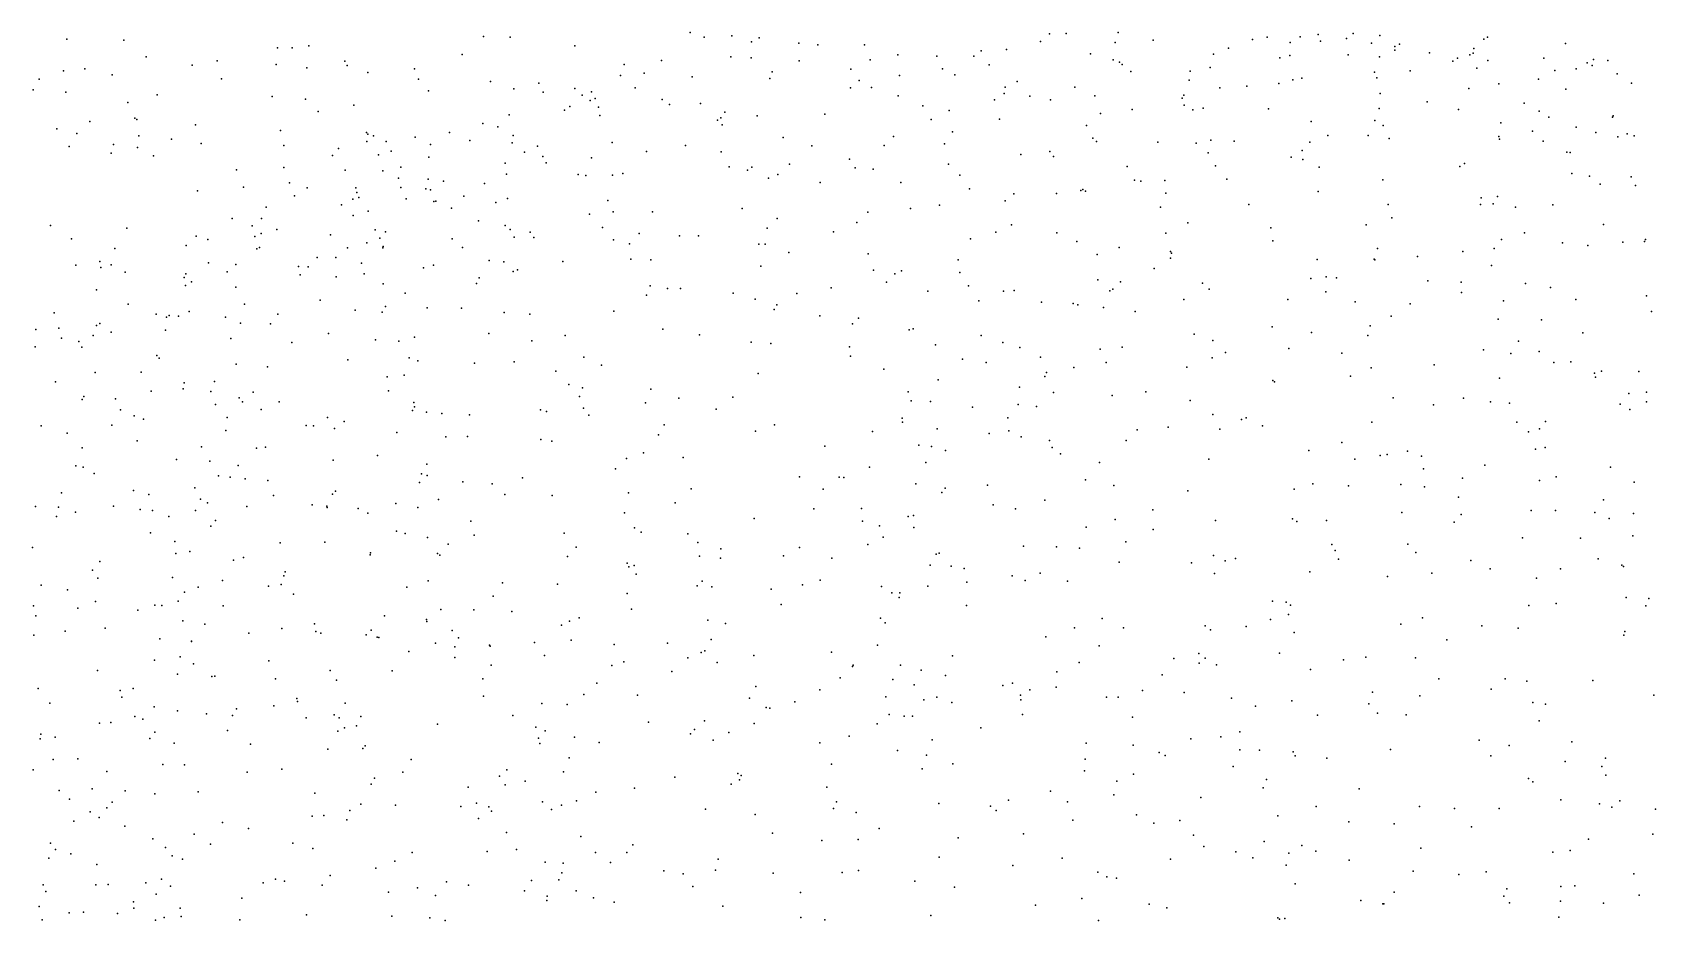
# Model space of a CAD drawing. Header units: metres. Extents: x -25 to 25, y -27.7 to 27.8.
# Drawn here: x -1.737 to -0.192, y 0.014 to 0.858 of the extents above; entities that cross this region are included whole.
import ezdxf

# ---------------------------------------------------------------- set-up
doc = ezdxf.new("R2010")
doc.units = ezdxf.units.M

msp = doc.modelspace()

# ---------------------------------------------------------------- linework, layer by layer
for p in [(-1.7045, 0.8521, 6.8965), (-1.6503, 0.851, -11.2059), (-1.3077, 0.8546, 20.014), (-1.2823, 0.8539, -10.2552), (-1.111, 0.8584, -8.6491), (-1.0976, 0.8538, -8.7641), (-1.0714, 0.8551, -10.1203), (-1.0452, 0.8532, -8.3015), (-0.7688, 0.8572, -8.1682), (-0.753, 0.8573, 25.9776), (-0.7036, 0.8584, -8.8103), (-0.6702, 0.851, -8.1267), (-0.5755, 0.8517, -8.189), (-0.5617, 0.8538, 13.6979), (-0.5302, 0.8542, -8.2813), (-0.5131, 0.8564, -12.0546), (-0.4861, 0.8527, 13.1889), (-0.4796, 0.8573, 13.8508), (-0.4543, 0.8556, -13.6943), (-0.3552, 0.852, 19.7217), (-0.3519, 0.854, -12.0662), (-1.6291, 0.8352, -10.6304), (-1.504, 0.8437, -11.4152), (-1.4899, 0.8438, 9.7312), (-1.4742, 0.8458, 10.9657), (-1.3281, 0.8374, 9.798), (-1.2209, 0.8456, -10.2031), (-1.0722, 0.8354, -11.7633), (-1.0527, 0.8495, -12.7268), (-1.0077, 0.8483, -8.2318), (-0.9894, 0.8468, -8.8508), (-0.9451, 0.8466, -8.1601), (-0.9132, 0.8372, -8.0933), (-0.8761, 0.8359, 4.6437), (-0.841, 0.8358, -8.0614), (-0.8339, 0.8411, -11.9328), (-0.8099, 0.8423, 19.7329), (-0.7776, 0.8498, 25.6289), (-0.7299, 0.8381, -8.0595), (-0.7063, 0.8489, 10.0466), (-0.6127, 0.8378, -12.0417), (-0.5985, 0.8434, -8.1146), (-0.5401, 0.8366, 25.3567), (-0.5397, 0.8489, -8.6354), (-0.5107, 0.85, -8.555), (-0.4845, 0.8373, -8.1342), (-0.4622, 0.8484, -8.3354), (-0.4547, 0.8351, -5.1257), (-0.4402, 0.8451, -8.4254), (-0.4401, 0.8416, -8.2501), (-0.4355, 0.8474, 22.8119), (-0.4069, 0.8389, 26.0765), (-0.3685, 0.8372, -3.9563), (-0.3655, 0.8386, -8.4111), (-0.3648, 0.8432, -3.7366), (-0.2775, 0.848, -12.0698), (-1.7078, 0.8218, -11.1387), (-1.6875, 0.8238, -10.7076), (-1.5852, 0.8274, -10.5366), (-1.5615, 0.8313, -11.3692), (-1.5051, 0.828, -10.4436), (-1.4759, 0.8248, 28.0654), (-1.4398, 0.8311, 15.0821), (-1.4377, 0.827, -11.4877), (-1.4179, 0.8203, -11.3346), (-1.3734, 0.8239, 28.0765), (-1.1738, 0.828, -8.3622), (-1.1547, 0.8196, -8.258), (-1.1384, 0.8317, -11.7118), (-1.0531, 0.8344, 22.558), (-1.0329, 0.8211, -8.9015), (-1.0073, 0.8315, -8.1299), (-0.9581, 0.8235, 19.7756), (-0.9397, 0.8323, 14.4482), (-0.8708, 0.8238, 22.6115), (-0.8263, 0.8276, 14.1739), (-0.7083, 0.8325, 10.3092), (-0.7023, 0.8302, 3.398), (-0.6997, 0.8281, -8.8893), (-0.6913, 0.8213, -12.0272), (-0.6349, 0.8217, -7.9814), (-0.6159, 0.825, -8.8374), (-0.5495, 0.8342, 22.775), (-0.4595, 0.8208, -8.0496), (-0.4255, 0.8218, 28.016), (-0.3848, 0.831, -8.1667), (-0.3803, 0.8339, -8.5175), (-0.3621, 0.8244, 13.1145), (-0.3516, 0.8316, -8.2573), (-0.2981, 0.834, -4.5354), (-0.2877, 0.8221, -8.5169), (-0.2673, 0.8238, -8.2653), (-0.2568, 0.8295, -13.8229), (-0.252, 0.8271, -8.3349), (-0.2508, 0.8327, -4.3634), (-0.2373, 0.8317, 10.601), (-0.2283, 0.8192, -5.6009), (-1.7366, 0.804, -10.814), (-1.7309, 0.8139, -11.0711), (-1.6613, 0.8182, 9.6651), (-1.5572, 0.8143, 28.0465), (-1.3697, 0.8141, -10.2963), (-1.3013, 0.8119, -11.6151), (-1.2789, 0.8047, 14.5394), (-1.2552, 0.8101, -22.3201), (-1.221, 0.8051, -8.6507), (-1.1774, 0.8174, 14.5239), (-1.1634, 0.8057, -8.1829), (-1.1091, 0.8162, 5.8717), (-1.0352, 0.8147, 10.0021), (-0.9583, 0.8056, -7.978), (-0.9502, 0.8126, 28.0733), (-0.9385, 0.8061, -9.0018), (-0.9118, 0.8175, 10.1183), (-0.859, 0.8181, -7.9811), (-0.811, 0.8063, 10.2181), (-0.7996, 0.8118, -8.9763), (-0.7447, 0.8063, 14.2911), (-0.636, 0.8132, -9.9181), (-0.6066, 0.8056, 25.9461), (-0.5809, 0.8073, 25.5239), (-0.5506, 0.81, 28.0308), (-0.5373, 0.8134, -8.8014), (-0.5287, 0.8151, -7.9854), (-0.4572, 0.8154, -8.6826), (-0.3695, 0.8052, -8.0486), (-0.3411, 0.8095, -8.6445), (-0.3031, 0.814, 22.8952), (-0.2772, 0.8045, -8.0979), (-0.2146, 0.8102, 13.799), (-1.7055, 0.8017, 5.8373), (-1.6466, 0.7918, -11.2893), (-1.6185, 0.799, -22.352), (-1.5092, 0.7976, 15.3736), (-1.4773, 0.7951, -10.386), (-1.4313, 0.7894, 14.7591), (-1.3602, 0.803, -11.5768), (-1.251, 0.8015, -8.3982), (-1.214, 0.7988, 19.8586), (-1.2063, 0.7938, -10.1569), (-1.2051, 0.802, 9.8542), (-1.2014, 0.7957, -11.7015), (-1.1378, 0.7947, -8.0861), (-1.1308, 0.7899, 6.094), (-1.1012, 0.7909, 9.9188), (-0.913, 0.798, -10.02), (-0.8894, 0.7885, 10.3783), (-0.8213, 0.7943, -9.9966), (-0.8121, 0.8003, -7.9136), (-0.7875, 0.7978, -11.9932), (-0.768, 0.7942, -22.1174), (-0.7257, 0.7981, 22.6779), (-0.6425, 0.7959, -8.933), (-0.6409, 0.7989, 13.511), (-0.6406, 0.7893, -7.8796), (-0.4539, 0.8003, -7.9398), (-0.4093, 0.7925, -8.7534), (-0.3168, 0.7911, 27.9867), (-1.6827, 0.7737, -10.6425), (-1.6398, 0.7769, -10.5642), (-1.6379, 0.7757, 22.5822), (-1.4653, 0.7833, 15.2952), (-1.2835, 0.7802, -8.3077), (-1.2306, 0.7844, -8.2015), (-1.2257, 0.788, -8.7405), (-1.1984, 0.7874, -8.829), (-1.1971, 0.7794, 28.0982), (-1.085, 0.7749, 14.4915), (-1.0818, 0.7773, -10.0807), (-1.0781, 0.7825, 5.6801), (-1.0473, 0.7792, -7.9331), (-0.9827, 0.7808, -11.8775), (-0.8816, 0.7757, -7.8562), (-0.8645, 0.7842, -9.0472), (-0.8166, 0.7761, -13.1241), (-0.7203, 0.7812, -7.8558), (-0.6901, 0.7852, -8.9935), (-0.6323, 0.7847, 25.78), (-0.6225, 0.7863, 13.2709), (-0.5604, 0.7857, 13.9115), (-0.5197, 0.7736, -9.8845), (-0.4592, 0.7747, -9.8438), (-0.4551, 0.786, 10.3905), (-0.3795, 0.785, -9.8034), (-0.3026, 0.7834, 25.4738), (-0.2933, 0.778, 10.4809), (-0.2329, 0.7779, -4.0239), (-0.232, 0.779, -8.0149), (-1.7142, 0.7668, 21.6203), (-1.6951, 0.7624, 5.4959), (-1.6361, 0.7602, 10.9697), (-1.582, 0.7705, -10.4742), (-1.501, 0.7651, -11.493), (-1.4191, 0.7633, 14.8573), (-1.4181, 0.7617, 15.2072), (-1.4125, 0.7602, 19.9163), (-1.373, 0.7587, 22.5442), (-1.3401, 0.7631, -8.5667), (-1.3083, 0.7719, -8.6359), (-1.2943, 0.7685, -10.198), (-1.2796, 0.7605, -11.6764), (-1.0807, 0.7705, 14.5002), (-1.0225, 0.7584, -10.0419), (-0.9175, 0.7594, 14.35), (-0.8613, 0.7638, 4.0813), (-0.7335, 0.7698, -9.9673), (-0.7277, 0.7578, 10.2096), (-0.5038, 0.7603, -8.8882), (-0.4654, 0.7605, 25.7392), (-0.4511, 0.77, -8.8296), (-0.4453, 0.7574, -12.1285), (-0.3411, 0.7594, 2.8005), (-0.339, 0.7726, -8.7597), (-0.3091, 0.7646, -7.9136), (-0.2673, 0.7682, -8.7217), (-0.2488, 0.7634, 25.7184), (-0.2278, 0.759, -7.937), (-0.2189, 0.762, 2.6928), (-0.2121, 0.76, 10.5243), (-1.7025, 0.7498, -11.2613), (-1.6622, 0.7437, 28.0511), (-1.6602, 0.752, 15.603), (-1.6372, 0.749, 6.0244), (-1.605, 0.7568, -11.3991), (-1.5766, 0.7529, 6.8574), (-1.4978, 0.7508, 22.5555), (-1.4458, 0.7479, 14.9397), (-1.419, 0.7546, 14.6702), (-1.4077, 0.742, 14.5717), (-1.4005, 0.7547, 14.9922), (-1.3956, 0.7454, 20.1464), (-1.3583, 0.7517, -8.4156), (-1.3207, 0.7556, -12.3866), (-1.2804, 0.7533, -8.7982), (-1.2688, 0.7445, 9.752), (-1.2564, 0.7504, -8.0767), (-1.1852, 0.7536, -8.9346), (-1.1527, 0.7451, 20.8465), (-1.1156, 0.7509, 22.5499), (-1.0814, 0.745, -9.0509), (-0.9951, 0.7506, -7.8367), (-0.9263, 0.751, 10.0319), (-0.8689, 0.7524, 28.0709), (-0.7961, 0.7422, 10.1357), (-0.7687, 0.7453, -7.7682), (-0.724, 0.7548, -12.0523), (-0.6656, 0.7541, -7.7841), (-0.6292, 0.7531, 13.5959), (-0.6179, 0.744, -12.1023), (-0.6153, 0.756, 14.051), (-0.5931, 0.755, 13.6984), (-0.5283, 0.746, -7.7959), (-0.5211, 0.7542, 10.3238), (-0.3403, 0.757, -4.7696), (-0.2987, 0.7551, 13.0676), (-0.2764, 0.7445, -12.1322), (-0.2731, 0.7442, -9.7733), (-1.6221, 0.7412, 9.6187), (-1.5431, 0.7279, 15.4844), (-1.4981, 0.7301, 5.8153), (-1.4517, 0.7415, 9.6606), (-1.4395, 0.7273, 21.4805), (-1.4036, 0.7268, 15.0909), (-1.3864, 0.7304, -8.3428), (-1.3599, 0.7398, -8.2742), (-1.2872, 0.7342, 20.3683), (-1.2513, 0.7403, -11.6626), (-1.248, 0.7343, 14.496), (-1.2051, 0.7393, -7.9522), (-1.074, 0.7307, 28.1002), (-1.0564, 0.7275, -7.8004), (-1.0524, 0.7303, 10.4425), (-1.0164, 0.7331, -9.0845), (-0.9593, 0.7379, 14.414), (-0.954, 0.7295, -7.764), (-0.9367, 0.7284, -11.9474), (-0.865, 0.7332, -9.1139), (-0.7651, 0.7404, 9.8273), (-0.6948, 0.7309, 14.1797), (-0.6109, 0.7317, 10.2567), (-0.5387, 0.7398, 3.0467), (-0.5278, 0.7376, 13.2082), (-0.512, 0.7304, 13.9869), (-0.378, 0.7308, -7.8045), (-0.3737, 0.7339, -8.8593), (-1.5363, 0.7111, 9.6052), (-1.4925, 0.7155, 15.4145), (-1.3888, 0.7197, -8.6193), (-1.3865, 0.711, -8.1668), (-1.3604, 0.719, -10.2145), (-1.3459, 0.717, -11.6677), (-1.3069, 0.7146, 10.5977), (-1.286, 0.7236, -8.0091), (-1.2178, 0.7232, 14.6674), (-1.2103, 0.7225, -11.7573), (-1.1849, 0.7228, 20.6644), (-1.1753, 0.7241, -7.8784), (-1.0363, 0.7197, 9.8998), (-1.0277, 0.7234, -11.8889), (-0.9871, 0.7157, 22.5743), (-0.9104, 0.7156, -9.9872), (-0.8544, 0.7226, 3.9311), (-0.6879, 0.7178, -9.94), (-0.6819, 0.7169, 13.478), (-0.6592, 0.7176, -9.0789), (-0.6001, 0.7188, -9.0376), (-0.4515, 0.7181, -7.7434), (-0.2716, 0.7241, -7.8367), (-0.2548, 0.7217, -8.8261), (-0.2445, 0.7142, 19.7727), (-0.215, 0.7211, 13.0218), (-0.2109, 0.7129, -12.1462), (-1.5801, 0.7077, 19.909), (-1.4878, 0.7029, -11.5634), (-1.4758, 0.7106, 5.6395), (-1.4322, 0.6998, 15.2716), (-1.4294, 0.7105, -10.2685), (-1.4285, 0.7061, -8.3973), (-1.4264, 0.7015, -8.5509), (-1.3815, 0.7003, 6.0289), (-1.3626, 0.7097, 14.5062), (-1.3582, 0.7086, 6.6533), (-1.355, 0.6977, -8.0138), (-1.3531, 0.6978, -8.8149), (-1.3264, 0.7026, 5.7848), (-1.2961, 0.6968, -8.9042), (-1.2851, 0.7005, 6.4667), (-1.1894, 0.6985, 6.2538), (-0.8451, 0.7097, -7.6964), (-0.8112, 0.6981, 4.7178), (-0.8029, 0.705, 22.6403), (-0.7623, 0.7052, -9.9502), (-0.7389, 0.7081, -7.6893), (-0.7371, 0.709, -9.1149), (-0.7346, 0.7073, 28.0584), (-0.658, 0.7055, 13.3329), (-0.5131, 0.7072, 28.0285), (-0.3577, 0.7011, 9.519), (-0.3465, 0.6955, -9.8294), (-0.3423, 0.7025, -5.3587), (-1.5471, 0.6816, 20.068), (-1.5192, 0.6813, 5.4601), (-1.5149, 0.6923, 10.6554), (-1.4431, 0.6943, -8.4771), (-1.4319, 0.6844, -8.0916), (-1.4176, 0.6885, 6.2866), (-1.3383, 0.6914, -7.9221), (-1.207, 0.6855, -7.7457), (-1.1843, 0.6878, -9.047), (-1.1469, 0.6878, -11.8291), (-1.0614, 0.6911, -7.6951), (-1.0282, 0.6815, 14.3987), (-0.9419, 0.6876, -9.1585), (-0.9012, 0.6908, -7.6547), (-0.8735, 0.6942, 4.2925), (-0.6632, 0.6922, 3.2067), (-0.579, 0.6949, -7.6714), (-0.4465, 0.6949, -8.9603), (-0.4429, 0.6822, 13.1635), (-0.3585, 0.6947, 10.3475), (-0.3253, 0.6921, 22.9584), (-0.2897, 0.6943, -7.741), (-1.72, 0.6749, -11.3123), (-1.6475, 0.6723, -11.424), (-1.5813, 0.6646, -11.5009), (-1.528, 0.6745, 6.534), (-1.5196, 0.6672, -8.3793), (-1.5045, 0.6711, -8.2753), (-1.4534, 0.6658, -7.9765), (-1.4109, 0.6708, -8.7482), (-1.401, 0.6688, -7.8937), (-1.3125, 0.6792, -7.8112), (-1.2871, 0.6748, 21.2932), (-1.2823, 0.671, -7.7339), (-1.2635, 0.6685, -10.131), (-1.1946, 0.673, -12.7249), (-1.1597, 0.6671, 22.5453), (-1.1213, 0.6651, 5.4947), (-1.1031, 0.6648, 9.7774), (-1.0376, 0.6722, -9.1473), (-0.9745, 0.6687, -7.6139), (-0.9522, 0.6775, -12.9611), (-0.8201, 0.6684, -9.1746), (-0.805, 0.6754, -7.6072), (-0.7619, 0.6677, -13.322), (-0.658, 0.6676, 13.9905), (-0.6372, 0.6773, -7.6196), (-0.558, 0.6725, 22.8185), (-0.4673, 0.6753, 10.2674), (-0.3167, 0.6679, -7.6626), (-0.2415, 0.6756, -8.8983), (-1.7001, 0.6622, -10.5455), (-1.6588, 0.6528, 10.6935), (-1.5908, 0.6556, -10.4103), (-1.5703, 0.6614, 22.5661), (-1.5254, 0.6643, -8.1909), (-1.5237, 0.6526, -8.4865), (-1.5212, 0.6537, -8.0448), (-1.4374, 0.6536, 28.1177), (-1.4189, 0.6582, 14.7895), (-1.4064, 0.6627, 14.8904), (-1.4036, 0.6535, 20.3063), (-1.4035, 0.6547, 9.5966), (-1.3376, 0.6621, -11.7119), (-1.3278, 0.6537, -8.9545), (-1.2785, 0.6638, -11.7532), (-1.2598, 0.6634, -9.0224), (-1.1839, 0.6612, 9.7222), (-1.1688, 0.6574, 10.3151), (-1.0455, 0.6569, -7.5915), (-1.0395, 0.6569, 10.0568), (-0.844, 0.6621, 10.0039), (-0.7428, 0.6597, 14.1639), (-0.7024, 0.654, 14.0854), (-0.6536, 0.6501, -7.5513), (-0.5563, 0.6603, -12.1479), (-0.4565, 0.653, -7.5881), (-0.3752, 0.6499, -9.0046), (-0.3455, 0.6529, -4.9952), (-0.3385, 0.6616, -12.1656), (-0.2804, 0.6584, -9.8258), (-0.2562, 0.6556, 23.0386), (-0.2229, 0.6589, 10.3787), (-0.2024, 0.6595, -9.8041), (-0.2014, 0.6614, 27.9405), (-1.696, 0.6371, 6.5536), (-1.673, 0.6406, 6.9107), (-1.6721, 0.6347, 15.681), (-1.6622, 0.6374, -10.4845), (-1.5696, 0.6394, 15.1804), (-1.5437, 0.6378, -10.3526), (-1.4839, 0.6359, -8.6706), (-1.4748, 0.6356, 15.447), (-1.4662, 0.6442, -11.6195), (-1.4485, 0.6444, 14.699), (-1.4241, 0.639, -7.784), (-1.3649, 0.6346, 5.3787), (-1.3554, 0.6369, -11.831), (-1.3023, 0.6415, -22.1698), (-1.2884, 0.6401, 22.5353), (-1.2323, 0.6405, 28.1354), (-1.1674, 0.6427, -7.59), (-1.1485, 0.6421, 14.4074), (-1.0438, 0.6362, -10.0201), (-1.0171, 0.649, -11.9417), (-0.9416, 0.6478, -7.548), (-0.8557, 0.6421, -12.0356), (-0.7235, 0.6472, -7.5394), (-0.6693, 0.634, 13.7504), (-0.6536, 0.6437, -9.1514), (-0.6526, 0.6485, 13.8715), (-0.5139, 0.6424, 13.1995), (-0.4596, 0.6429, -9.041), (-0.4592, 0.6422, -9.8967), (-0.4185, 0.6453, 22.9227), (-0.3479, 0.6366, 13.1024), (-1.6489, 0.6304, 9.497), (-1.593, 0.6254, -8.291), (-1.5913, 0.6289, -8.1877), (-1.5859, 0.6213, -8.4447), (-1.552, 0.6307, -7.9539), (-1.4823, 0.628, -7.8253), (-1.448, 0.6259, -10.2603), (-1.4215, 0.6287, -8.8456), (-1.4033, 0.6194, -7.6965), (-1.3146, 0.6195, -10.1458), (-1.312, 0.6249, 14.4243), (-1.2796, 0.6309, 9.6283), (-1.2754, 0.6326, -7.6252), (-0.9366, 0.6324, 28.0936), (-0.9242, 0.621, -12.0087), (-0.916, 0.6289, 9.8676), (-0.9099, 0.6317, 14.3052), (-0.8544, 0.6302, -22.0114), (-0.7229, 0.6232, 13.4528), (-0.7012, 0.6211, 10.0867), (-0.6232, 0.62, 28.0363), (-0.52, 0.6243, -9.0932), (-0.5054, 0.6258, -7.5135), (-0.4955, 0.6251, 28.0119), (-0.4085, 0.622, -7.528), (-0.377, 0.6209, -21.7312), (-0.3155, 0.6196, 27.9702), (-1.6762, 0.6135, -23.8101), (-1.5915, 0.6178, -8.022), (-1.5437, 0.6162, -7.876), (-1.4632, 0.6038, 10.4184), (-1.3825, 0.6104, 15.1241), (-1.1525, 0.6085, -11.8752), (-1.149, 0.6175, 28.1303), (-1.1327, 0.6147, -7.5057), (-1.1201, 0.6149, 19.6893), (-1.0702, 0.6104, -22.0964), (-1.0491, 0.6048, 14.3478), (-1.0096, 0.61, -9.2167), (-0.9769, 0.6156, 9.8306), (-0.8846, 0.6124, 22.6251), (-0.8461, 0.6174, 14.2356), (-0.8362, 0.6031, -9.2398), (-0.8128, 0.6123, 3.6224), (-0.8024, 0.6131, 14.4038), (-0.7114, 0.6126, 22.7288), (-0.7086, 0.6143, 13.64), (-0.6409, 0.6043, 19.7126), (-0.6167, 0.6142, 13.2446), (-0.5419, 0.6043, -13.64), (-0.5057, 0.6116, 10.1845), (-0.3766, 0.6111, -9.8891), (-0.3365, 0.6031, -7.5113), (-0.2918, 0.6157, 10.2881), (-0.2677, 0.6043, -9.0242), (-0.2003, 0.6079, -7.578), (-1.7167, 0.5916, -23.3821), (-1.6461, 0.5999, -8.123), (-1.6195, 0.5903, -8.5113), (-1.6097, 0.5875, -10.4111), (-1.6072, 0.5893, -7.9123), (-1.5982, 0.5886, -11.5231), (-1.5882, 0.593, -12.3086), (-1.5534, 0.5877, 28.1292), (-1.5355, 0.5998, 9.4846), (-1.5037, 0.5904, -7.7178), (-1.4299, 0.5942, -11.6803), (-1.4042, 0.5922, 9.5263), (-1.4011, 0.5978, 15.0079), (-1.3616, 0.5965, -9.0067), (-1.3289, 0.596, -7.5691), (-1.2882, 0.5919, 14.8665), (-1.2638, 0.5903, -7.5134), (-1.1836, 0.5932, -9.1515), (-1.0309, 0.5949, 9.7592), (-1.0286, 0.5992, -7.4741), (-0.9877, 0.589, 22.588), (-0.7765, 0.6018, 9.9967), (-0.7462, 0.6005, -9.2217), (-0.7418, 0.5994, -7.4693), (-0.7176, 0.5967, 28.047), (-0.6874, 0.5931, -12.1374), (-0.4777, 0.6023, 14.1288), (-0.4436, 0.5884, -7.4749), (-0.4253, 0.6002, 19.7381), (-0.1955, 0.5931, -9.0381), (-1.7342, 0.5757, 28.1193), (-1.7122, 0.5772, -10.5244), (-1.6762, 0.5796, -8.2465), (-1.6731, 0.5817, -11.4383), (-1.6623, 0.5733, -8.4549), (-1.6107, 0.5753, -24.8877), (-1.5391, 0.5819, -11.6019), (-1.5105, 0.5811, 19.5498), (-1.4554, 0.5719, -8.9013), (-1.3027, 0.5721, -9.0879), (-1.1369, 0.5762, 22.5534), (-0.9566, 0.5813, -9.2534), (-0.9507, 0.5866, -7.4538), (-0.9026, 0.5756, -9.9669), (-0.8987, 0.5766, 9.8537), (-0.557, 0.5783, -9.1588), (-0.5194, 0.573, -7.45), (-0.4636, 0.5792, -9.1052), (-0.3418, 0.5856, -12.1781), (-0.3003, 0.585, 14.0839), (-0.261, 0.5727, -9.8766), (-1.7346, 0.5592, -11.4239), (-1.7098, 0.5677, -8.129), (-1.693, 0.5643, -8.341), (-1.6902, 0.5589, -8.0002), (-1.6795, 0.57, 10.5151), (-1.5483, 0.5674, -8.7462), (-1.4904, 0.5634, -11.654), (-1.4106, 0.5659, 14.7931), (-1.3883, 0.5648, 22.5483), (-1.3734, 0.5686, 15.2025), (-1.2618, 0.565, 20.7357), (-1.2301, 0.5702, 14.3675), (-1.1022, 0.5707, -11.9285), (-1.0528, 0.5639, -9.247), (-1.0342, 0.5626, -10.0008), (-0.9592, 0.5595, 14.5872), (-0.8773, 0.5614, -12.0584), (-0.834, 0.57, -7.4319), (-0.8133, 0.5635, 14.151), (-0.7971, 0.5586, -12.1025), (-0.7205, 0.5571, 13.362), (-0.6998, 0.559, -7.4224), (-0.631, 0.5713, 14.3144), (-0.6132, 0.5654, -9.2032), (-0.5411, 0.5578, -9.9453), (-0.4656, 0.5701, 13.1801), (-0.3557, 0.5566, 10.1988), (-0.3222, 0.5648, -9.078), (-1.6189, 0.5511, -8.636), (-1.6167, 0.5487, 15.6824), (-1.5433, 0.543, -12.0659), (-1.4371, 0.5471, 9.4556), (-1.3786, 0.5488, -10.182), (-1.3703, 0.546, 10.1292), (-1.3164, 0.5439, 9.495), (-1.2787, 0.5451, -11.8299), (-1.2124, 0.5496, -7.4469), (-1.1954, 0.5418, 10.0047), (-0.9585, 0.5505, 5.1567), (-0.8518, 0.5477, 4.686), (-0.8291, 0.5443, -9.2839), (-0.7775, 0.5496, 14.0447), (-0.7149, 0.5443, -9.2608), (-0.6141, 0.5488, 3.0277), (-0.6013, 0.5539, 10.0799), (-0.4904, 0.5533, 22.9221), (-0.4027, 0.5421, -13.8045), (-0.3296, 0.5529, 13.0915), (-0.3027, 0.5549, -7.4585), (-0.2885, 0.5445, 9.4011), (-0.2724, 0.5452, 23.1483), (-1.7153, 0.5262, -7.9087), (-1.6777, 0.5349, -8.5356), (-1.6338, 0.5351, -7.7812), (-1.5639, 0.5265, 5.204), (-1.5134, 0.5404, -7.6353), (-1.3994, 0.5308, -7.5114), (-1.3835, 0.5323, -12.7002), (-1.239, 0.5362, -9.163), (-1.0462, 0.534, 28.1494), (-0.9267, 0.5382, -7.3934), (-0.8748, 0.5281, 3.8622), (-0.7734, 0.531, 13.4688), (-0.7718, 0.5348, -7.3917), (-0.7457, 0.5396, 13.6857), (-0.6381, 0.5401, 22.8109), (-0.5561, 0.5274, 28.0104), (-0.5546, 0.5262, -12.1759), (-0.4824, 0.5316, -7.4036), (-0.4625, 0.5395, -9.9344), (-0.3403, 0.5295, 27.9577), (-0.2498, 0.5343, 10.222), (-0.2491, 0.5306, -5.1232), (-0.2433, 0.5362, -9.0848), (-0.2077, 0.5359, -5.2757), (-1.6885, 0.5121, -11.471), (-1.6242, 0.5173, 9.3493), (-1.5938, 0.5193, -11.5923), (-1.593, 0.5252, 21.513), (-1.5676, 0.5169, -8.8201), (-1.5405, 0.5109, 20.3541), (-1.5273, 0.5162, -24.4324), (-1.3984, 0.5175, 14.4309), (-1.2267, 0.5235, 22.5467), (-1.2165, 0.512, -10.0715), (-1.2135, 0.5203, 9.5198), (-1.1484, 0.5192, -10.0324), (-1.1219, 0.5105, 9.566), (-1.0704, 0.5114, -7.3654), (-0.9035, 0.5166, 28.1004), (-0.7974, 0.521, 9.871), (-0.7652, 0.516, 22.713), (-0.7093, 0.5131, -7.368), (-0.677, 0.5164, 9.9765), (-0.4417, 0.5107, -9.1642), (-0.3747, 0.5104, -9.9273), (-0.2171, 0.5151, 27.9071), (-0.2003, 0.5161, -21.6093), (-1.6899, 0.5093, 15.7829), (-1.6583, 0.5099, 22.5802), (-1.6534, 0.4993, -10.4337), (-1.5629, 0.5045, -21.9991), (-1.5373, 0.5069, 9.3522), (-1.5194, 0.4998, 28.1945), (-1.5025, 0.5069, -8.929), (-1.3754, 0.4989, 21.3047), (-1.3743, 0.5063, -9.0896), (-1.3736, 0.5022, 19.5262), (-1.3622, 0.4971, -7.4413), (-1.3475, 0.4958, 9.4022), (-1.3213, 0.4947, -10.1221), (-1.2536, 0.4993, 28.2193), (-1.2478, 0.4977, -7.3903), (-1.2125, 0.501, -21.9849), (-1.1535, 0.506, -7.3744), (-1.0862, 0.5, 14.7506), (-0.9006, 0.5079, 14.1667), (-0.8822, 0.5075, 9.7691), (-0.8423, 0.5019, 9.791), (-0.7986, 0.5046, 13.965), (-0.7812, 0.5026, 13.8726), (-0.6349, 0.5084, -21.6789), (-0.6134, 0.4949, 9.6058), (-0.4033, 0.5042, -12.1938), (-0.3488, 0.5071, 23.1242), (-0.3307, 0.5057, -12.1912), (-0.2256, 0.5047, -9.9122), (-0.2164, 0.4997, 21.5686), (-0.2005, 0.5071, -26.7569), (-1.7291, 0.4841, 20.2364), (-1.6616, 0.4847, 9.2802), (-1.6404, 0.4937, -7.6962), (-1.6317, 0.4905, -8.7614), (-1.5531, 0.4797, 15.1939), (-1.5519, 0.4922, 10.2062), (-1.4767, 0.4845, -7.5048), (-1.4696, 0.4843, 15.5864), (-1.4565, 0.492, -9.0218), (-1.4497, 0.4818, 14.7052), (-1.4406, 0.4883, 9.3561), (-1.2075, 0.4943, -11.9062), (-1.1358, 0.4852, 22.5614), (-1.0308, 0.4851, 9.5911), (-0.9092, 0.4914, 4.3343), (-0.909, 0.4878, 4.1364), (-0.8758, 0.4815, -13.2303), (-0.8087, 0.4918, 13.5735), (-0.8075, 0.4794, 13.7563), (-0.6854, 0.4804, -9.9554), (-0.6558, 0.483, -9.2883), (-0.6067, 0.4811, 13.2309), (-0.586, 0.4902, -7.3477), (-0.5815, 0.4919, -9.2429), (-0.5662, 0.4841, -9.9551), (-0.4621, 0.4877, 23.0118), (-0.3239, 0.4878, -7.3752), (-0.3023, 0.4814, 2.5938), (-0.2967, 0.4882, -26.4362), (-1.7043, 0.4771, -7.7387), (-1.6376, 0.4698, -11.8475), (-1.5764, 0.4641, -11.6447), (-1.5155, 0.464, 15.6792), (-1.3905, 0.4779, 15.4149), (-1.3437, 0.4738, -9.1458), (-1.3229, 0.4741, -24.7153), (-1.2533, 0.4713, 14.2531), (-1.2426, 0.4695, -9.2193), (-1.1412, 0.4756, 14.2349), (-1.0489, 0.479, -12.0003), (-0.9829, 0.4649, -7.3104), (-0.9373, 0.4787, -12.0585), (-0.8932, 0.4658, -9.3443), (-0.8811, 0.4645, -21.7678), (-0.8262, 0.4769, -7.3226), (-0.7957, 0.4737, -9.325), (-0.7688, 0.4701, 13.3889), (-0.6958, 0.4704, 22.7841), (-0.4904, 0.4682, -12.1929), (-0.3128, 0.4784, 10.1404), (-0.297, 0.4637, -9.1573), (-1.6899, 0.4634, 28.1906), (-1.6003, 0.4521, -8.8789), (-1.5685, 0.4507, -7.5286), (-1.5241, 0.4628, -11.6963), (-1.451, 0.4516, -11.7569), (-1.4087, 0.4561, -10.1966), (-1.1716, 0.4531, -7.3187), (-1.1554, 0.4586, -11.9581), (-1.1176, 0.454, -10.0125), (-0.8867, 0.4493, -7.2945), (-0.8678, 0.4607, 9.6854), (-0.7663, 0.4635, 9.6751), (-0.7585, 0.4577, -12.1359), (-0.7213, 0.4492, -7.3013), (-0.617, 0.4525, 14.4544), (-0.522, 0.4608, 13.1918), (-0.4781, 0.4526, -26.7563), (-0.4541, 0.456, -7.3226), (-0.4475, 0.4568, -21.5808), (-0.428, 0.4602, 10.0772), (-0.4147, 0.4554, -9.9711), (-0.306, 0.4619, 23.2484), (-1.696, 0.4463, -8.7672), (-1.689, 0.4448, 15.8578), (-1.6787, 0.439, 10.2885), (-1.5602, 0.4365, 28.2359), (-1.5489, 0.4354, 9.2301), (-1.5413, 0.4465, 14.4509), (-1.5348, 0.4337, 14.5832), (-1.3667, 0.4384, 15.051), (-1.3618, 0.4478, -11.8274), (-1.3615, 0.4371, 20.7462), (-1.2706, 0.4348, -7.3258), (-1.1822, 0.4433, -10.0526), (-1.0069, 0.4358, -9.9872), (-0.9693, 0.4353, 9.5597), (-0.9647, 0.435, -9.3392), (-0.9404, 0.4449, 4.9809), (-0.4128, 0.4434, 27.9626), (-0.3757, 0.4343, 13.1063), (-0.3545, 0.4468, -7.3272), (-0.2865, 0.4356, 27.9067), (-0.2346, 0.4448, -9.9558), (-1.7098, 0.4205, -10.4915), (-1.641, 0.4228, -7.5637), (-1.6264, 0.4189, -11.6124), (-1.5827, 0.4251, -17.9502), (-1.5132, 0.4321, 22.5623), (-1.5079, 0.418, -7.4462), (-1.4517, 0.4191, -24.0045), (-1.4486, 0.4222, 14.2565), (-1.3689, 0.4304, 15.3361), (-1.3274, 0.4309, 28.267), (-1.2997, 0.4289, 9.3427), (-1.2874, 0.4189, -11.8963), (-1.2424, 0.4179, 22.5571), (-1.1699, 0.4204, -24.9582), (-1.1101, 0.4244, -21.7766), (-0.9845, 0.4241, 14.0638), (-0.8961, 0.4291, -12.093), (-0.8715, 0.4207, 22.6657), (-0.8682, 0.425, 13.6942), (-0.8278, 0.4277, 3.5563), (-0.7345, 0.4327, -9.3274), (-0.7077, 0.4273, 9.8098), (-0.6372, 0.4223, 9.8729), (-0.536, 0.424, 9.963), (-0.518, 0.4291, -26.4031), (-0.4843, 0.4272, -9.9839), (-0.4344, 0.4283, -9.2088), (-0.4118, 0.4261, -12.1938), (-0.3022, 0.4322, -9.9737), (-0.212, 0.4306, 10.1331), (-1.7343, 0.4076, -11.4598), (-1.7126, 0.4068, -8.8309), (-1.6964, 0.4021, -21.862), (-1.6602, 0.4077, 9.1648), (-1.6348, 0.4046, -10.4072), (-1.6231, 0.4038, -8.9352), (-1.5822, 0.4036, 21.3991), (-1.5774, 0.4144, 14.3585), (-1.5707, 0.4108, -10.3389), (-1.5333, 0.4074, -9.0232), (-1.471, 0.4092, -23.6597), (-1.4571, 0.4078, -9.0845), (-1.4566, 0.4065, -10.2399), (-1.4273, 0.4057, -7.3808), (-1.3914, 0.4103, 14.9236), (-1.3703, 0.4064, 9.2817), (-1.3507, 0.4142, 22.5588), (-1.1252, 0.4108, -9.3164), (-0.9932, 0.4051, 28.191), (-0.9479, 0.4057, 22.6333), (-0.8224, 0.4092, 28.1039), (-0.8013, 0.4051, 22.7235), (-0.7734, 0.4136, -7.2696), (-0.6705, 0.4042, -12.1712), (-0.3793, 0.4164, -27.073), (-0.3101, 0.4037, 23.3293), (-0.2871, 0.4037, 10.0781), (-0.2413, 0.4137, 23.4282), (-1.7145, 0.3978, 15.9281), (-1.6076, 0.3981, 15.8487), (-1.5674, 0.3889, 19.3813), (-1.563, 0.3941, 5.0871), (-1.4181, 0.401, 15.6176), (-1.3198, 0.3935, -10.1271), (-1.1737, 0.4014, 9.377), (-1.1639, 0.3873, 14.8707), (-1.0502, 0.3959, 9.4502), (-0.947, 0.3935, -7.2505), (-0.9308, 0.389, 13.7637), (-0.9035, 0.3979, 4.8366), (-0.8983, 0.399, 14.6823), (-0.8982, 0.3876, 3.9844), (-0.7341, 0.3877, 14.5987), (-0.7065, 0.3952, -26.712), (-0.6109, 0.394, 28.0121), (-0.5375, 0.3958, -9.2674), (-0.5335, 0.3932, 2.8483), (-0.5051, 0.3941, 23.0446), (-0.4333, 0.4016, 14.4175), (-0.3835, 0.3926, -26.1536), (-0.377, 0.3998, 10.0382), (-0.2495, 0.4017, -9.1746), (-0.2358, 0.3961, 19.7843), (-0.2128, 0.4009, -27.3274), (-1.6248, 0.3823, -7.4919), (-1.6016, 0.3743, 20.4885), (-1.5015, 0.3728, -11.7583), (-1.459, 0.3735, 21.2375), (-1.3907, 0.3841, 28.304), (-1.3824, 0.3817, -10.1802), (-1.3613, 0.378, 14.1673), (-1.3414, 0.3715, 15.1698), (-1.3166, 0.3802, -7.2835), (-1.231, 0.382, -10.0905), (-1.1576, 0.3829, -11.9834), (-1.1133, 0.3814, 14.0852), (-1.1036, 0.3731, -7.236), (-0.942, 0.3712, 13.682), (-0.9271, 0.3783, -9.9799), (-0.6962, 0.374, -9.3409), (-0.6701, 0.3857, -7.2508), (-0.5, 0.3714, -12.1879), (-0.4277, 0.3717, 23.1808), (-0.3184, 0.3775, -10.0161), (-0.2633, 0.3772, -7.2678), (-0.2135, 0.3794, 13.0093), (-1.7373, 0.3683, 15.2939), (-1.6008, 0.3627, -23.2944), (-1.5873, 0.3648, -11.6812), (-1.5459, 0.3564, 14.2303), (-1.5362, 0.3588, -7.4015), (-1.4156, 0.3615, -7.3249), (-1.4155, 0.3634, 9.9843), (-1.3517, 0.3628, -9.2067), (-1.3493, 0.3613, 15.469), (-1.2279, 0.36, -11.9637), (-1.2197, 0.3688, -9.2915), (-1.1023, 0.3602, 28.2706), (-1.0822, 0.3582, 5.0178), (-1.0817, 0.3671, -12.017), (-1.0222, 0.3604, -7.2249), (-1.0068, 0.3686, 13.9306), (-0.976, 0.3583, 9.7721), (-0.8767, 0.3622, -21.5665), (-0.8739, 0.3631, 9.5453), (-0.7937, 0.3697, 3.4067), (-0.7621, 0.3692, -26.9238), (-0.7402, 0.3679, 9.6941), (-0.6128, 0.3607, 13.2133), (-0.6016, 0.3559, -9.3135), (-0.5919, 0.358, -7.2295), (-0.4969, 0.3656, -10.0159), (-0.4936, 0.3574, 9.93), (-0.4199, 0.3637, 13.1263), (-0.3678, 0.3562, 27.9067), (-0.2465, 0.3578, 21.6736), (-1.6801, 0.3468, 22.5703), (-1.6733, 0.3551, -10.4483), (-1.4979, 0.3415, -10.2741), (-1.4966, 0.3454, -9.1069), (-1.171, 0.3536, -13.0003), (-1.1693, 0.35, 14.0263), (-1.1643, 0.3514, -24.613), (-1.1626, 0.343, -10.0555), (-0.8824, 0.3517, -9.3793), (-0.8624, 0.3507, -26.1368), (-0.8502, 0.3484, -9.9804), (-0.8044, 0.3416, -7.21), (-0.7777, 0.3439, -9.3663), (-0.7026, 0.3545, -9.9888), (-0.6336, 0.3539, 22.9203), (-0.6117, 0.3438, -10.0068), (-0.5211, 0.3454, 9.5284), (-0.4469, 0.3408, -7.2209), (-0.4047, 0.3441, -9.2379), (-0.3492, 0.3481, -7.2337), (-0.2822, 0.3482, -14.2968), (-0.2239, 0.3515, -10.0237), (-0.2223, 0.3503, 2.4653), (-1.7291, 0.3325, -10.5099), (-1.7038, 0.3282, -7.4922), (-1.6749, 0.3393, -8.9919), (-1.604, 0.3399, -7.4312), (-1.5926, 0.3261, 10.1061), (-1.5794, 0.3307, 14.5353), (-1.5565, 0.3371, 9.1067), (-1.5127, 0.3318, 14.6697), (-1.5006, 0.3333, 22.5661), (-1.3809, 0.3307, -11.875), (-1.3604, 0.3367, 15.5668), (-1.2896, 0.3348, 14.0661), (-1.2373, 0.3335, 9.2676), (-1.1709, 0.3248, -26.4306), (-1.1045, 0.3321, -25.2494), (-1.0997, 0.3364, -10.0221), (-1.0903, 0.331, 13.9307), (-1.034, 0.3289, 9.3869), (-1.0042, 0.3328, 13.7342), (-0.9872, 0.3374, -12.0742), (-0.9288, 0.3315, 9.4649), (-0.9189, 0.3252, -12.1052), (-0.9114, 0.3253, 22.6816), (-0.8848, 0.3316, -7.1998), (-0.8476, 0.3355, 13.3417), (-0.7922, 0.337, 9.5941), (-0.7517, 0.3363, -12.145), (-0.3052, 0.3394, -12.1865), (-1.7364, 0.3129, 4.1266), (-1.694, 0.3107, 28.3189), (-1.6774, 0.3171, 15.9965), (-1.6209, 0.3135, 14.4275), (-1.614, 0.3132, 14.2881), (-1.5985, 0.3173, 15.213), (-1.5558, 0.313, -10.3262), (-1.4887, 0.3242, 28.3464), (-1.3484, 0.3094, 15.0885), (-1.2987, 0.3222, -24.1375), (-1.1668, 0.3098, -7.197), (-1.0244, 0.3143, -10.0102), (-0.9121, 0.3209, 13.4167), (-0.8478, 0.3132, 28.1538), (-0.5564, 0.3173, -12.1818), (-0.5434, 0.3163, -27.3237), (-0.5394, 0.3136, 27.9836), (-0.3124, 0.3134, -9.2319), (-0.2865, 0.3151, -7.2101), (-0.2199, 0.3209, -9.2182), (-0.2011, 0.313, 27.8316), (-0.1981, 0.32, 23.6123), (-1.734, 0.3033, 10.2335), (-1.6371, 0.3088, -9.0573), (-1.5942, 0.2987, 22.5669), (-1.5732, 0.2954, -9.1091), (-1.4687, 0.2959, 14.1077), (-1.4021, 0.3034, 22.5668), (-1.3622, 0.2999, 28.371), (-1.3617, 0.2981, 15.0029), (-1.3171, 0.309, 15.362), (-1.2808, 0.3075, -10.1175), (-1.2335, 0.2946, 5.0218), (-1.2258, 0.2984, -26.183), (-1.2167, 0.3017, 28.3549), (-1.0943, 0.2992, 9.3215), (-1.0775, 0.2963, 19.4856), (-0.9299, 0.3011, 19.5337), (-0.9253, 0.2967, -25.9366), (-0.7187, 0.3009, 22.8597), (-0.6206, 0.294, -9.3436), (-0.5584, 0.3001, -10.0314), (-0.5414, 0.3048, -7.1869), (-0.4344, 0.2956, -12.1897), (-0.4136, 0.3016, 19.7195), (-0.3572, 0.2938, -10.062), (-1.7361, 0.2849, -9.0198), (-1.7061, 0.2888, 9.0241), (-1.6681, 0.2916, -7.4264), (-1.616, 0.2817, -11.6873), (-1.586, 0.2789, 14.2072), (-1.5858, 0.2794, 15.9738), (-1.5314, 0.2869, -11.7788), (-1.4997, 0.2915, -9.1579), (-1.4675, 0.2887, -11.8298), (-1.4627, 0.2869, 14.7764), (-1.4195, 0.2855, 15.7681), (-1.4149, 0.2899, -10.2102), (-1.4091, 0.2833, -9.2229), (-1.4075, 0.2828, -7.2505), (-1.3376, 0.2896, -9.2652), (-1.3317, 0.2826, 15.0451), (-1.2245, 0.2802, -9.3251), (-1.0911, 0.281, -26.8556), (-0.7725, 0.2836, -7.1642), (-0.7452, 0.292, 9.6464), (-0.6984, 0.2921, -9.3704), (-0.6157, 0.2902, -7.1735), (-0.5817, 0.2932, -21.4007), (-0.5359, 0.2876, -9.3113), (-0.3905, 0.2806, 9.9246), (-0.3227, 0.2918, -14.6312), (-0.2221, 0.2852, 21.3166), (-0.2211, 0.2884, 12.9916), (-1.5968, 0.2644, 20.7243), (-1.3788, 0.2696, -21.5514), (-1.3534, 0.2775, -10.1622), (-1.3352, 0.2639, 15.657), (-1.3351, 0.2738, 9.155), (-1.3022, 0.2757, 15.4724), (-1.3016, 0.2745, 14.0041), (-1.2591, 0.278, -7.1873), (-1.2497, 0.2656, 22.5782), (-1.1833, 0.2762, 9.8146), (-1.1326, 0.2774, 13.8619), (-1.1133, 0.2636, -10.0433), (-1.1007, 0.2685, -12.0417), (-1.097, 0.27, -7.1543), (-1.0503, 0.2656, -9.387), (-0.9765, 0.2689, 14.8188), (-0.9328, 0.2756, -9.9978), (-0.8613, 0.2655, 9.45), (-0.7217, 0.2749, -12.164), (-0.6504, 0.2629, 9.6513), (-0.6267, 0.2677, 28.0119), (-0.6206, 0.2633, -10.0242), (-0.5499, 0.2678, 9.7717), (-0.4675, 0.264, -9.2892), (-0.4205, 0.2635, -10.0672), (-1.6753, 0.2514, -11.6312), (-1.621, 0.2613, 9.0219), (-1.5992, 0.2479, -7.3358), (-1.5839, 0.2577, -21.6001), (-1.5121, 0.2606, -7.2878), (-1.4539, 0.2513, -25.7584), (-1.3949, 0.251, -11.9039), (-1.3004, 0.2565, 15.2463), (-1.1855, 0.2562, -12.008), (-1.1741, 0.2598, -10.0796), (-1.1286, 0.2504, -25.8063), (-1.0852, 0.2592, 28.3368), (-0.9565, 0.2553, 9.3711), (-0.9557, 0.2565, 28.2657), (-0.9109, 0.2565, 4.0976), (-0.891, 0.2519, -9.4048), (-0.762, 0.2503, 13.2493), (-0.7407, 0.259, 9.5577), (-0.6617, 0.2473, 22.9534), (-0.6263, 0.2585, -12.1754), (-0.6097, 0.2567, 23.0272), (-0.5203, 0.2523, -12.1822), (-0.489, 0.2616, 23.2102), (-1.7318, 0.2342, -11.5548), (-1.6538, 0.2324, -10.4264), (-1.6414, 0.2342, -9.1221), (-1.5665, 0.2456, 21.1361), (-1.5636, 0.2462, 14.6369), (-1.5059, 0.2435, 15.9417), (-1.4477, 0.2421, 15.8649), (-1.3085, 0.2436, 28.4134), (-1.1998, 0.2394, -7.1572), (-1.0486, 0.2361, -25.5504), (-0.9877, 0.2331, -12.0918), (-0.9683, 0.2446, -9.397), (-0.9182, 0.243, 4.3026), (-0.8978, 0.2379, -7.1395), (-0.8679, 0.2466, 13.3114), (-0.8133, 0.2373, -12.143), (-0.8041, 0.2395, -21.3761), (-0.7876, 0.233, 9.487), (-0.7626, 0.2355, -9.3872), (-0.6803, 0.2325, 13.2118), (-0.3982, 0.2436, 14.6166), (-0.3482, 0.2338, 23.4736), (-0.3349, 0.2435, -9.2666), (-0.3145, 0.2413, 9.294), (-0.2515, 0.2418, 9.955), (-1.7207, 0.2205, 21.2399), (-1.6521, 0.226, 14.2624), (-1.6215, 0.2168, 14.5433), (-1.5076, 0.2179, 14.7406), (-1.4855, 0.2247, -9.2252), (-1.4849, 0.2221, 22.5665), (-1.4396, 0.2204, 28.4278), (-1.3077, 0.2269, -7.1711), (-1.2524, 0.22, 13.8911), (-1.228, 0.2191, -10.1162), (-1.2123, 0.2286, 14.9601), (-1.1613, 0.2279, 9.2262), (-1.0544, 0.225, -10.0422), (-1.0114, 0.2216, 4.8697), (-0.9246, 0.2264, 13.3808), (-0.8886, 0.2234, 22.7475), (-0.876, 0.226, 3.8217), (-0.862, 0.2211, -13.5005), (-0.7966, 0.228, -10.0105), (-0.7962, 0.2236, 28.1663), (-0.7147, 0.2261, 3.1379), (-0.7036, 0.2262, -13.6822), (-0.6406, 0.2306, -7.143), (-0.5957, 0.2252, 14.6673), (-0.5726, 0.2176, 9.6907), (-0.538, 0.2227, -10.0495), (-0.4649, 0.2196, 9.8115), (-0.4613, 0.2309, -7.1458), (-0.4162, 0.2273, 23.3921), (-0.3087, 0.221, -12.1757), (-0.2966, 0.2194, -7.1516), (-0.1933, 0.2281, -12.1842), (-1.6734, 0.2012, -12.8795), (-1.6626, 0.202, -7.3445), (-1.6398, 0.2078, 16.0958), (-1.6322, 0.2053, -11.6941), (-1.5992, 0.2132, -10.3681), (-1.5715, 0.2103, 28.4106), (-1.5468, 0.2086, -11.7916), (-1.543, 0.2151, -17.8797), (-1.4767, 0.2064, 14.037), (-1.4501, 0.2092, -11.8784), (-1.4453, 0.2064, 19.3059), (-1.4247, 0.2077, -9.2753), (-1.28, 0.2085, 15.5603), (-1.1506, 0.2023, -12.0374), (-1.0975, 0.2035, 13.6481), (-1.0387, 0.2162, 9.2894), (-1.0352, 0.2157, -24.4156), (-0.9215, 0.2097, 4.6967), (-0.9072, 0.208, 4.5098), (-0.8992, 0.2081, -25.2537), (-0.7946, 0.2097, 22.8346), (-0.6897, 0.207, 19.5656), (-0.5138, 0.209, -9.3154), (-0.4566, 0.2109, -12.1807), (-0.4291, 0.2093, 13.0811), (-0.3026, 0.2036, 23.5426), (-1.7301, 0.1864, -10.4996), (-1.7293, 0.1908, -7.3842), (-1.7157, 0.188, -9.2016), (-1.6256, 0.1867, -9.2138), (-1.6208, 0.1929, 14.1373), (-1.5515, 0.1945, -9.2101), (-1.4464, 0.1938, -26.324), (-1.4403, 0.197, 4.9927), (-1.4289, 0.1988, 9.04), (-1.3515, 0.2005, 15.0586), (-1.258, 0.1975, -11.9959), (-1.2555, 0.187, -7.1426), (-1.249, 0.1941, 19.3489), (-1.2212, 0.188, 22.6154), (-1.1107, 0.1912, -9.3885), (-1.1068, 0.1954, -27.1503), (-1.0743, 0.1925, 22.6589), (-1.0502, 0.2009, -24.1802), (-0.9597, 0.1891, -10.0368), (-0.9329, 0.2008, -24.7233), (-0.8807, 0.1856, -12.139), (-0.8342, 0.1968, 9.4092), (-0.6343, 0.1863, -10.0377), (-0.6058, 0.1882, 23.1048), (-0.5877, 0.1932, -25.754), (-1.6023, 0.1822, 22.5659), (-1.5296, 0.1814, -7.2387), (-1.4559, 0.1767, -10.2626), (-1.4228, 0.1772, 9.858), (-1.4204, 0.1798, 13.9774), (-1.2543, 0.1819, 15.3584), (-1.1977, 0.1828, 13.7648), (-1.0891, 0.1852, -23.9525), (-0.9876, 0.1826, -27.3502), (-0.9137, 0.1752, 9.3292), (-0.886, 0.171, 28.2657), (-0.7341, 0.1822, -7.1214), (-0.6893, 0.1803, -27.5057), (-0.6646, 0.1734, 23.0154), (-0.6586, 0.1706, 2.9772), (-0.5876, 0.1761, -9.3488), (-0.569, 0.1758, 27.9914), (-0.5367, 0.1742, -14.6722), (-0.5351, 0.1704, -14.1194), (-0.4441, 0.1764, -10.076), (-0.3599, 0.1853, -10.0825), (-0.3485, 0.1702, 9.8494), (-0.3311, 0.18, 13.0229), (-0.2715, 0.1835, 2.4324), (-1.7365, 0.1568, 21.0533), (-1.7175, 0.1668, -22.9804), (-1.694, 0.1675, 14.4394), (-1.6665, 0.1552, -10.4306), (-1.6131, 0.1619, 8.9317), (-1.5926, 0.1618, -11.7573), (-1.533, 0.1546, -25.9577), (-1.4997, 0.1575, -11.8614), (-1.3846, 0.1546, 15.8895), (-1.3768, 0.1669, -11.9452), (-1.2856, 0.1569, 13.8413), (-1.2316, 0.1549, 9.1172), (-1.2262, 0.1683, -23.6218), (-0.9764, 0.1624, 28.3371), (-0.89, 0.1579, -7.1076), (-0.8609, 0.1627, -9.4065), (-0.7356, 0.1559, 9.4599), (-0.7348, 0.167, 28.1325), (-0.5939, 0.1602, 9.5104), (-0.5047, 0.1679, -7.1193), (-0.2779, 0.165, -9.2789), (-0.243, 0.16, 21.4126), (-0.2396, 0.1681, 9.9003), (-1.4148, 0.1432, -13.0838), (-1.4117, 0.1489, 14.9237), (-1.3225, 0.1405, -9.3349), (-1.2927, 0.151, 15.7286), (-1.2871, 0.1428, 9.7644), (-1.268, 0.1463, -10.148), (-1.1641, 0.1396, -10.1143), (-1.1257, 0.1501, -7.1082), (-1.072, 0.1432, -10.0829), (-1.0655, 0.1534, -12.0854), (-1.0642, 0.1473, 28.4008), (-1.0624, 0.1516, 13.4974), (-0.981, 0.1404, 9.2599), (-0.7047, 0.1461, 13.2019), (-0.6889, 0.1529, -9.3808), (-0.5654, 0.1398, -10.0572), (-0.5622, 0.1478, 9.6261), (-0.3128, 0.1488, -7.1192), (-0.3087, 0.1455, -12.1638), (-0.2391, 0.1518, 27.7623), (-1.7118, 0.1374, -7.3275), (-1.7021, 0.1289, -11.6353), (-1.6806, 0.1389, 16.1895), (-1.6615, 0.1261, 28.4487), (-1.6489, 0.1371, -11.6974), (-1.6209, 0.1341, -7.263), (-1.5795, 0.1361, 14.6757), (-1.4685, 0.1347, -9.3079), (-1.4245, 0.1244, 22.5839), (-1.3144, 0.1253, -11.9933), (-1.2515, 0.1264, 15.221), (-1.2193, 0.1273, 15.498), (-1.201, 0.1356, -7.1117), (-0.9717, 0.1266, -12.1142), (-0.8743, 0.125, 22.8232), (-0.808, 0.1281, 28.2326), (-0.768, 0.1366, 9.6056), (-0.7518, 0.1266, -12.1542), (-0.7075, 0.1332, -10.0446), (-0.6247, 0.1305, -12.1676), (-0.474, 0.1388, 23.358), (-0.2819, 0.1285, 23.5971), (-0.2453, 0.1247, -10.0902), (-0.2258, 0.1273, 12.9496), (-1.6979, 0.1082, -9.3054), (-1.6822, 0.117, 8.88), (-1.6737, 0.1117, 19.3131), (-1.6666, 0.1209, 14.5421), (-1.471, 0.1129, 13.9733), (-1.4599, 0.1136, -26.7498), (-1.4378, 0.1094, 8.9751), (-1.4352, 0.1184, -7.1527), (-1.3916, 0.1234, -9.3295), (-1.3294, 0.1221, -7.1263), (-1.3126, 0.1108, -27.0322), (-1.3026, 0.1217, -23.4014), (-1.3001, 0.1175, 9.0446), (-1.2432, 0.1193, 28.4771), (-1.2336, 0.1232, 15.6334), (-1.0963, 0.1194, 22.6971), (-1.049, 0.1143, -9.404), (-0.9746, 0.12, -7.0924), (-0.953, 0.1163, -10.0646), (-0.8252, 0.1225, -10.0468), (-0.8197, 0.1183, -24.1455), (-0.7467, 0.109, 22.9565), (-0.686, 0.114, -21.1571), (-0.6447, 0.1089, 23.1147), (-0.5514, 0.1132, -9.3402), (-0.5149, 0.1221, -27.6137), (-0.4165, 0.122, -7.103), (-0.3832, 0.1201, 27.821), (-0.3408, 0.1203, -14.9968), (-0.2334, 0.1213, -7.1102), (-0.1918, 0.1195, 21.2059), (-1.6492, 0.1033, 14.098), (-1.5834, 0.0958, -11.8123), (-1.5565, 0.1069, 28.4728), (-1.5317, 0.1012, 14.7706), (-1.286, 0.0973, 15.1409), (-1.215, 0.0935, 13.7017), (-1.0325, 0.0967, 9.6608), (-0.9312, 0.1011, -23.8422), (-0.7935, 0.0962, 3.3634), (-0.6695, 0.1061, 28.0834), (-0.6318, 0.0949, -9.3679), (-0.4839, 0.1074, -9.3165), (-0.4408, 0.1055, 23.4308), (-0.367, 0.1028, -10.0888), (-0.1945, 0.0956, -9.3082), (-1.72, 0.0872, 14.4823), (-1.7155, 0.0812, -6.024), (-1.6226, 0.0913, 22.5403), (-1.6105, 0.083, -9.3208), (-1.5679, 0.0861, 8.8971), (-1.4895, 0.0871, -17.5627), (-1.4703, 0.082, -11.9093), (-1.3758, 0.0783, 15.9489), (-1.3043, 0.0792, -10.1757), (-1.2763, 0.081, 15.7724), (-1.2012, 0.0783, -9.3825), (-1.1713, 0.0784, 13.6102), (-1.1657, 0.0857, 4.9555), (-0.9857, 0.0897, 14.867), (-0.951, 0.0908, -9.411), (-0.8559, 0.0924, -9.4102), (-0.6218, 0.084, 9.5194), (-0.5913, 0.079, 23.2364), (-0.5644, 0.0889, 27.9973), (-0.5411, 0.0776, 13.1047), (-0.5286, 0.0849, -12.1628), (-0.5152, 0.0797, 14.7134), (-0.4153, 0.0823, 13.0211), (-0.2895, 0.0785, 27.7414), (-0.2731, 0.0802, -12.1524), (-0.2557, 0.0909, -23.4886), (-1.7218, 0.0729, -6.1631), (-1.7008, 0.0769, -10.4618), (-1.6761, 0.067, 4.9055), (-1.6044, 0.075, -7.2086), (-1.5943, 0.0721, 16.1807), (-1.4103, 0.0633, 13.8802), (-1.3924, 0.0701, -10.231), (-1.2492, 0.069, -7.0905), (-1.232, 0.0683, -13.3023), (-1.187, 0.0687, -12.0626), (-1.0845, 0.072, -12.1068), (-0.8738, 0.0739, -12.1523), (-0.8038, 0.0659, 9.3461), (-0.7569, 0.0729, -24.3975), (-0.6536, 0.072, -10.0664), (-0.5753, 0.0732, -25.4988), (-0.5436, 0.0663, -7.0731), (-0.4836, 0.0709, 19.5868), (-1.7271, 0.0476, -5.7682), (-1.6768, 0.0476, -26.262), (-1.6652, 0.0477, -5.9343), (-1.6294, 0.0495, 14.6775), (-1.6144, 0.053, 9.9519), (-1.5177, 0.0493, -7.1412), (-1.506, 0.0528, 15.144), (-1.4973, 0.051, -10.2962), (-1.4616, 0.0472, 16.0841), (-1.4537, 0.0565, -9.3431), (-1.3431, 0.0505, 28.5177), (-1.322, 0.0473, 19.2663), (-1.262, 0.0517, 22.6398), (-1.2362, 0.0522, -10.1581), (-1.2332, 0.059, 15.6994), (-1.1362, 0.0608, -9.4022), (-1.1177, 0.0581, 13.5006), (-1.0869, 0.0615, -7.061), (-1.032, 0.0585, 13.4263), (-0.9662, 0.0593, 28.3956), (-0.9509, 0.0611, 22.8083), (-0.8972, 0.051, 13.2717), (-0.7229, 0.0595, 3.1436), (-0.7144, 0.0551, -9.3896), (-0.7051, 0.0538, 23.0732), (-0.5348, 0.0485, 9.5881), (-0.4227, 0.0606, 2.5512), (-0.3792, 0.0575, -12.155), (-0.3531, 0.06, 9.7549), (-0.2687, 0.0466, 9.8076), (-0.2124, 0.0579, 12.8935), (-1.7247, 0.0413, -9.3626), (-1.6412, 0.0314, -5.8557), (-1.6196, 0.0388, -17.7269), (-1.6059, 0.0463, -17.3701), (-1.5378, 0.0348, -9.3424), (-1.3982, 0.0405, -11.9656), (-1.3706, 0.0447, 4.9661), (-1.3535, 0.0375, 15.013), (-1.2688, 0.0417, -9.3761), (-1.2474, 0.0327, 15.1925), (-1.2473, 0.0369, 28.5195), (-1.2197, 0.0418, 15.3091), (-1.203, 0.0351, 15.5279), (-1.1086, 0.0458, 9.1371), (-1.0061, 0.0401, -7.0471), (-0.8593, 0.0453, -13.6857), (-0.7381, 0.0344, 28.2045), (-0.4723, 0.0327, -10.063), (-0.4408, 0.0407, 9.3045), (-0.3363, 0.0366, 23.572), (-0.3334, 0.0437, -9.3079), (-0.2822, 0.0321, -23.2149), (-0.2821, 0.0461, 19.6674), (-0.2073, 0.0376, -10.0694), (-1.731, 0.027, 14.107), (-1.7022, 0.0209, -6.4193), (-1.6888, 0.0216, -11.7158), (-1.6564, 0.0203, -6.3262), (-1.6408, 0.0252, -11.7802), (-1.6118, 0.0165, -6.2388), (-1.5966, 0.0254, -5.9644), (-1.5958, 0.0173, -6.17), (-1.4765, 0.0191, 28.5257), (-1.3951, 0.0178, -9.3614), (-1.3589, 0.0163, 13.7926), (-1.1834, 0.0309, 14.9664), (-1.0798, 0.0271, -10.1087), (-1.0057, 0.0166, -10.0973), (-0.882, 0.0185, -7.0338), (-0.7823, 0.0282, -7.0459), (-0.6741, 0.0292, 9.498), (-0.6571, 0.0256, -7.0503), (-0.5514, 0.0162, 2.7529), (-0.4515, 0.0294, -9.309), (-0.4505, 0.0295, -7.0553), (-0.3307, 0.0304, 9.1523), (-0.2839, 0.0168, 12.9146), (-0.2415, 0.0302, 21.8028), (-1.728, 0.0141, 13.7925), (-1.6203, 0.0138, 8.8491), (-1.5398, 0.0141, -23.0427), (-1.3442, 0.0136, -12.0042), (-0.9828, 0.0141, -9.4125), (-0.7222, 0.0136, -12.1646), (-0.5499, 0.0149, 23.3534), (-0.5447, 0.0154, -10.0404)]:
    msp.add_point(p)

doc.saveas('drawing.dxf')
